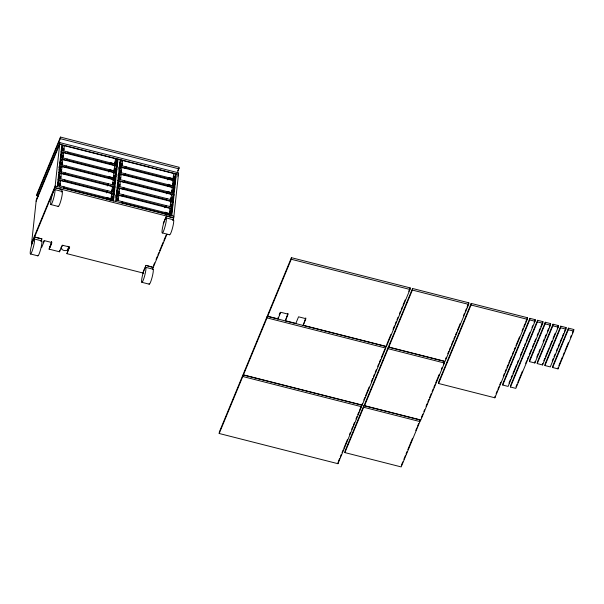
<?xml version="1.0" encoding="UTF-8"?>
<svg xmlns="http://www.w3.org/2000/svg" width="604" height="604" viewBox="0 0 604 604"><rect width="100%" height="100%" fill="white"/><g stroke="black" fill="none" stroke-linecap="round" stroke-linejoin="round"><path stroke-width="0.91" d="M38.565 196.126L36.738 195.666L36.904 194.073L60.475 137.085L179.222 167.293L177.266 173.197M41.918 238.912L34.556 237.04L41.918 238.912L40.883 241.411M163.269 223.465L166.364 215.975L173.71 218.029L178.618 172.85L59.871 142.642L54.964 187.821L62.348 189.513L61.314 192.012M36.738 195.666L60.302 138.671L60.475 137.085M143.828 273.227L66.923 253.665L69.649 247.066L62.288 245.194L59.554 251.792L49.105 249.135L51.665 241.774M49.755 247.663L51.295 243.608A4.643 3.239 6.2 0 0 51.582 243.246M57.297 186.598L61.842 144.771M59.97 161.978L60.679 162.159L60.43 164.454L114.82 178.293L115.394 172.993L61.366 159.252L59.932 162.725M58.52 185.458L59.094 180.166L113.122 193.907L112.548 199.199L58.158 185.368L58.407 183.072L57.697 182.891M59.275 178.49L59.849 173.189L113.877 186.938L113.303 192.231M60.03 171.513L60.604 166.221L114.632 179.969L114.058 185.262M60.793 164.545L61.366 159.252M61.548 157.576L62.121 152.284L116.149 166.025L115.575 171.317L61.193 157.485L61.442 155.19L60.725 155.009M62.303 150.607L62.876 145.315L116.904 159.056L116.33 164.348L61.948 150.517L62.197 148.222L61.487 148.04M59.154 184.983L59.358 184.492L60.068 184.673L59.864 185.164L59.154 184.983L59.267 183.918L59.977 184.099L60.181 183.616L59.471 183.435L59.064 184.409M59.358 184.492L59.471 183.435M60.226 176.459L60.023 176.949L60.74 177.131L60.936 176.64L60.226 176.459L60.113 177.523L60.823 177.704M60.868 170.547L60.981 169.49L61.699 169.671L61.381 171.219L60.664 171.038L60.868 170.547L61.578 170.728L61.381 171.219M62.25 163.193L61.54 163.012L61.427 164.069L61.744 162.521L62.454 162.703L62.136 164.25M62.499 155.553L62.295 156.036L63.012 156.225L63.209 155.734L62.499 155.553L62.386 156.61L63.095 156.791M63.254 148.584L63.654 150.313L63.971 148.765L63.254 148.584L63.05 149.067L63.767 149.248M59.781 184.59L59.947 183.05M62.808 156.708L62.975 155.168M59.864 185.164L59.977 184.099M60.702 178.852L61.276 173.552M62.786 159.615L62.008 165.398M63.73 150.97L64.303 145.677M63.949 188.289L64.1 186.878L63.797 187.61M65.61 172.933L65.459 174.345L58.807 172.653M59.554 251.792L59.728 250.199M66.923 253.665L69.135 247.127M113.899 197.1L113.182 196.919L112.933 199.214L106.999 197.697L106.848 199.109L113.492 200.807M116.172 176.187L115.455 176.006L115.205 178.301L109.271 176.791L109.12 178.203L115.764 179.894L113.967 184.235M116.927 169.218L116.217 169.037L115.968 171.332L110.026 169.822L109.875 171.234L116.527 172.925L114.73 177.266M117.682 162.25L116.972 162.068L116.723 164.356L110.781 162.846L110.63 164.258L117.282 165.949L115.84 169.43M113.431 176.209L113.318 177.266L113.514 176.783L114.232 176.964L114.345 175.9L113.635 175.719L114.028 177.448L114.232 176.964M111.121 198.837L111.695 193.544L111.491 194.035L112.208 194.216M111.876 191.868L112.45 186.576L112.253 187.066M112.638 184.9L113.212 179.607M113.393 177.931L113.967 172.631L113.763 173.121M114.722 165.662L113.945 171.445M114.903 163.986L115.485 158.693L115.281 159.184M112.072 196.813L111.868 197.304L111.159 197.123L111.362 196.632L112.072 196.813L111.959 197.87L111.242 197.689M112.004 190.721L111.8 191.211L111.914 190.154L112.631 190.335L112.51 191.393L112.827 189.845L112.118 189.664M113.386 183.359L112.676 183.178L112.873 182.695L113.59 182.876L113.469 183.933L112.759 183.752M115.1 168.931L114.903 169.422L114.186 169.241L114.39 168.75L115.1 168.931L114.987 169.988L114.277 169.807M115.032 162.838L114.828 163.329L114.941 162.272L115.658 162.453L115.545 163.51L115.862 161.963L115.145 161.781M115.409 183.155L114.7 182.974L114.45 185.269L59.675 171.423L59.924 169.135L59.215 168.954M113.461 200.883L118.007 159.063L116.564 162.552M115.598 201.426L120.143 159.607M116.761 190.751L117.47 190.932L117.221 193.227L171.997 207.074L172.246 204.779L172.955 204.96M117.516 183.782L118.225 183.963L117.976 186.258L172.752 200.105L173.001 197.81L173.718 197.991M119.788 162.869L120.498 163.05L120.249 165.345L174.632 179.184L175.213 173.892L121.185 160.143L119.743 163.616M116.821 200.286L117.395 194.994L171.423 208.742L170.849 214.035L116.466 200.196L116.715 197.901L115.998 197.719M117.576 193.318L118.15 188.025L172.178 201.766L171.604 207.066M118.331 186.349L118.912 181.057L172.94 194.798L172.367 200.09M119.094 179.38L119.668 174.08L173.695 187.829L173.121 193.121L118.739 179.29L118.988 176.995L118.271 176.813M119.849 172.404L120.422 167.112L174.45 180.86L173.877 186.153L119.494 172.314L119.743 170.026L119.033 169.845M120.604 165.436L121.185 160.143M117.569 198.754L117.455 199.811L117.772 198.263L118.482 198.444L118.286 198.935L117.569 198.754L117.772 198.263M118.21 192.842L118.414 192.351L119.124 192.533L118.928 193.023L118.21 192.842L118.331 191.785L119.041 191.966L119.245 191.476L118.527 191.294L118.127 192.268M118.414 192.351L118.527 191.294M119.169 185.383L119.29 184.326L120 184.507L119.796 184.99L119.086 184.809L118.973 185.873L119.169 185.383L119.886 185.564M120.438 179.078L120.755 177.538L120.045 177.357L119.932 178.414L120.641 178.595L120.438 179.078L119.728 178.897M120.687 171.445L120.8 170.381L121.517 170.562L121.313 171.053L120.596 170.872L120.483 171.929L120.687 171.445L121.396 171.627M121.359 163.903L122.068 164.084L122.272 163.593L121.555 163.412L121.442 164.469L122.159 164.65M118.928 193.023L119.041 191.966M118.248 200.649L118.822 195.356L118.618 195.847M119.758 186.712L120.332 181.419M120.521 179.743L121.094 174.45L120.891 174.933L120.181 174.752M121.849 167.474L121.072 173.257M122.25 203.118L122.401 201.706L122.099 202.438M125.428 173.831L125.277 175.236L118.626 173.544L117.908 175.288M142.838 272.865L145.934 265.375L153.28 267.429L145.934 265.375M172.2 211.928L171.491 211.747L171.242 214.042L165.3 212.532L165.149 213.944L171.8 215.636M174.473 191.023L173.763 190.841L173.514 193.129L167.572 191.619L167.421 193.031L174.073 194.722L172.631 198.203M175.228 184.046L174.518 183.865L174.269 186.16L168.327 184.65L168.176 186.062L174.828 187.753L173.386 191.226M175.983 177.078L175.273 176.897L175.024 179.192L169.09 177.682L168.931 179.094L175.583 180.785L174.148 184.258M170.977 198.014L170.864 199.071L171.06 198.58L171.778 198.761L171.891 197.704L171.181 197.523L170.977 198.014L171.687 198.195L171.891 197.704M169.422 213.673L169.996 208.38L169.799 208.863M170.185 206.704L170.758 201.404L170.555 201.895L171.264 202.076M170.94 199.728L171.513 194.435L171.31 194.926M171.695 192.759L172.268 187.466M172.45 185.79L173.031 180.498L172.827 180.981M173.786 173.529L173.008 179.305M171.687 198.195L171.574 199.252L171.778 198.761M171.619 192.102L172.329 192.283L172.442 191.226L171.732 191.045M170.373 211.649L170.177 212.132L169.46 211.951L169.664 211.468L170.373 211.649L170.26 212.706L169.55 212.525L169.347 213.016M170.932 205.164L170.222 204.982L170.419 204.492L171.136 204.673L171.015 205.738L170.305 205.556M172.329 192.283L172.646 190.736L171.936 190.554M173.288 184.824L173.408 183.767L172.691 183.586L173.091 185.315L173.288 184.824L172.578 184.643L172.374 185.134M174.163 176.798L173.96 177.282L173.25 177.1L173.446 176.617L174.163 176.798L174.05 177.855L173.333 177.674M171.762 215.719L176.308 173.892L174.518 178.21M219.199 433.491L219.373 431.898L242.944 374.91L361.683 405.118L361.517 406.703L337.946 463.698L219.199 433.491L242.77 376.496L242.944 374.91M243.442 374.873L243.616 373.28L267.187 316.292L385.926 346.5L385.752 348.085L362.189 405.08L243.442 374.873L267.013 317.878L267.187 316.292M303.193 325.284L305.918 318.693L298.557 316.813L295.832 323.412L285.375 320.754L288.108 314.156L280.747 312.283L278.014 318.882L267.685 316.254L267.859 314.661L291.43 257.674L410.169 287.882L409.995 289.467L386.432 346.462L303.193 325.284L305.752 317.923M278.014 318.882L278.187 317.289M267.685 316.254L291.256 259.259L291.43 257.674M285.375 320.754L287.934 313.393M337.946 463.698L338.119 462.105M344.899 452.6L345.065 451.007L363.819 405.661L420.105 419.976L419.939 421.569L401.177 466.915L344.899 452.6L363.653 407.247L363.819 405.661M362.189 405.08L362.362 403.487M364.559 405.684L364.733 404.091L388.304 347.104L444.589 361.426L444.416 363.012L420.845 419.999L364.559 405.684L388.13 348.689L388.304 347.104M386.432 346.462L386.605 344.869M388.802 347.066L388.976 345.473L412.547 288.486L468.832 302.808L468.659 304.393L445.088 361.381L388.802 347.066L412.373 290.071L412.547 288.486M438.572 383.48L438.746 381.894L471.203 303.412L527.488 317.727L527.315 319.312L494.857 397.794L438.572 383.48L471.029 304.997L471.203 303.412M494.857 397.794L495.031 396.209M502.755 385.05L502.928 383.464L529.867 318.331L535.212 319.69L535.038 321.275L508.1 386.409L502.755 385.05L529.693 319.916L529.867 318.331M510.471 387.013L510.644 385.428L537.583 320.294L542.928 321.653L542.754 323.246L515.816 388.372L510.471 387.013L537.409 321.879L537.583 320.294M529.504 361.622L529.678 360.037L545.299 322.257L550.644 323.616L550.471 325.209L534.85 362.981L529.504 361.622L545.133 323.85L545.299 322.257M534.85 362.981L535.023 361.396M537.228 363.585L537.394 362L553.022 324.22L558.36 325.579L558.194 327.172L542.566 364.944L537.228 363.585L552.849 325.813L553.022 324.22M542.566 364.944L542.739 363.359M544.944 365.548L545.118 363.963L560.739 326.183L566.084 327.542L565.91 329.135L550.289 366.907L544.944 365.548L560.565 327.776L560.739 326.183M552.66 367.511L552.834 365.926L568.455 328.146L573.8 329.505L573.626 331.098L558.005 368.87L552.66 367.511L568.281 329.739L568.455 328.146M558.005 368.87L558.179 367.285M59.871 142.642L36.308 199.63L31.438 244.711L54.987 187.64L173.726 217.848L172.661 220.437M36.134 201.223L59.698 144.228L178.444 174.435L177.727 176.164M61.804 147.912L62.876 145.315M60.687 155.757L62.121 152.284M59.962 163.903L60.679 162.159M58.845 167.421L59.57 165.685L66.213 167.376L66.372 165.964L66.07 166.696M62.771 158.429L63.548 152.646L63.345 153.129L62.635 152.948M61.336 163.495L61.744 162.521M59.169 169.694L60.604 166.221M67.58 152.759L67.882 152.027L67.731 153.439L61.08 151.747M60.981 169.49L60.785 169.981L61.495 170.162M58.769 175.794L59.849 173.189M31.589 243.042L55.16 186.055L173.899 216.262M61.253 172.367L62.031 166.583L61.827 167.074L61.117 166.893M66.825 159.728L67.127 158.995L66.976 160.407L60.325 158.716M57.659 183.631L59.094 180.166M60.317 181.011L60.521 180.528L59.743 186.311M64.552 180.641L64.855 179.909L64.704 181.321L58.052 179.63M43.284 242.37L43.964 240.724M41.744 247.262L44.477 240.664L51.838 242.536L49.105 249.135M50.109 246.817L51.166 244.258M110.479 163.578L110.781 162.846M108.765 172.019L109.49 170.275M109.724 170.555L110.026 169.822M108.969 177.523L109.271 176.791M116.187 160.792L116.904 159.056M115.455 162.937L115.862 161.963M116.255 163.805L116.972 162.068M107.255 185.957L107.973 184.22M108.207 184.492L108.516 183.759L108.358 185.171L115.009 186.863L113.575 190.335M115.138 171.642L115.855 169.905M106.493 192.933L107.218 191.189M107.452 191.46L107.754 190.728L107.603 192.14L114.254 193.831L112.812 197.312M113.122 178.58L113.424 177.848M113.937 176.881L114.345 175.9M119.781 164.794L120.498 163.05M114.375 178.61L115.455 176.006M118.663 168.312L119.388 166.576L126.032 168.267L126.191 166.855L125.881 167.587M106.697 198.437L106.999 197.697M121.155 164.386L121.555 163.412M113.182 183.85L113.59 182.876M119.35 169.716L120.422 167.112M113.982 184.711L114.7 182.974M121.827 166.289L122.604 160.505L122.408 160.996L121.691 160.815M111.612 192.517L111.914 191.785M113.159 188.674L113.877 186.938M112.427 190.819L112.827 189.845M120.4 171.362L120.8 170.381M118.233 177.553L119.668 174.08M120.045 177.357L119.841 177.84L120.558 178.021M117.478 184.53L118.912 181.057M117.508 185.7L118.225 183.963M112.11 199.524L112.827 197.787M118.882 185.3L119.29 184.326M116.715 191.498L118.15 188.025M116.753 192.668L117.47 190.932M115.636 196.194L116.353 194.458L123.005 196.149L123.156 194.737L122.854 195.469M119.373 188.878L119.577 188.388L118.799 194.171M116.315 197.599L117.395 194.994M124.371 181.532L124.673 180.8L124.522 182.212L117.871 180.52M123.616 188.501L123.918 187.768L123.76 189.18L117.116 187.489M167.829 179.879L168.546 178.135M168.788 178.414L169.09 177.682M167.429 185.979L168.154 184.235L168.025 185.383L168.327 184.65M166.311 193.824L167.036 192.08M167.27 192.351L167.572 191.619M177.795 170.743L178.867 168.154M174.194 179.501L175.273 176.897M166.515 199.328L166.817 198.595L166.666 200.007L173.31 201.698L171.513 206.039M173.733 182.597L174.45 180.86M173.001 184.741L173.408 183.767M173.801 185.602L174.518 183.865M164.801 207.761L165.519 206.017M165.753 206.296L166.062 205.564L165.904 206.976L172.555 208.667L170.758 213.008M172.978 189.565L173.695 187.829M172.246 191.71L172.646 190.736M173.038 192.578L173.763 190.841M164.401 213.861L165.126 212.117L164.998 213.265L165.3 212.532M170.668 200.385L170.97 199.652M171.921 200.415L173.001 197.81M170.728 205.654L171.136 204.673M171.166 207.383L172.246 204.779M170.706 210.479L171.423 208.742M170.766 213.484L171.491 211.747M153.544 265.481L154.616 262.891M156.043 259.433L157.115 256.843M157.833 255.114L158.905 252.525M159.615 250.803L163.186 242.166M163.903 240.437L166.047 235.258M152.608 268.916L166.946 234.254M279.214 314.82L280.233 312.344M338.474 461.245L339.546 458.655M340.256 456.926L341.328 454.336M342.045 452.607L343.117 450.018M343.827 448.289L347.398 439.659M349.542 434.48L350.26 432.751M351.687 429.293L352.759 426.703M353.468 424.974L354.54 422.385M355.975 418.934L357.039 416.345M357.757 414.616L358.829 412.026M359.546 410.297L361.683 405.118M363.789 400.037L364.861 397.447M365.571 395.718L369.142 387.081M371.286 381.902L372.713 378.451M373.431 376.722L374.503 374.133M375.212 372.404L376.284 369.814M377.711 366.356L378.784 363.767M379.501 362.045L380.573 359.456M381.283 357.727L384.854 349.089M386.96 344.008L390.886 334.51M393.03 329.331L394.457 325.873M395.175 324.152L396.247 321.554M396.956 319.833L398.028 317.243M399.455 313.786L400.527 311.196M401.245 309.467L402.317 306.877M403.027 305.148L405.171 299.969M408.742 291.339L410.169 287.882M401.35 465.329L402.793 461.841M403.88 459.221L405.322 455.733M406.039 453.989L407.126 451.377M407.843 449.633L412.532 438.293M415.779 430.448L416.858 427.828M417.583 426.084L418.663 423.472M419.387 421.72L420.105 419.976M421.373 417.545L422.808 414.095M423.872 411.505L424.589 409.776M426.016 406.326L427.088 403.736M427.806 402.007L428.878 399.418M429.587 397.689L431.377 393.37M432.086 391.641L433.159 389.051M433.876 387.33L434.948 384.733M435.658 383.012L439.229 374.374M441.373 369.195L442.09 367.466M443.517 364.016L444.589 361.426M445.616 358.927L446.333 357.206M447.76 353.748L448.832 351.158M449.55 349.429L450.614 346.839M451.331 345.118L453.121 340.799M453.831 339.071L454.903 336.481M455.62 334.752L456.692 332.162M457.402 330.433L460.263 323.525M463.472 315.756L464.544 313.166M465.261 311.438L466.333 308.848M467.043 307.119L468.832 302.808M496.111 393.597L497.198 390.977M497.915 389.233L499.002 386.62M499.719 384.876L500.799 382.257M503.328 376.156L504.408 373.536M505.133 371.792L506.212 369.18M506.93 367.436L508.017 364.816M508.734 363.072L511.618 356.096M512.343 354.352L513.423 351.739M514.147 349.995L515.227 347.376M515.952 345.631L519.553 336.911M522.082 330.811L523.162 328.191M523.887 326.447L524.967 323.835M525.684 322.091L527.488 317.727M508.991 383.087L510.425 379.614M511.143 377.877L512.222 375.273M512.939 373.529L516.533 364.846M517.25 363.11L518.33 360.505M520.482 355.295L521.916 351.822M522.641 350.086L523.713 347.481M524.431 345.745L525.51 343.14M526.227 341.403L529.821 332.713M531.973 327.504L532.698 325.767M534.132 322.294L535.212 319.69M515.99 386.786L517.069 384.182M517.787 382.445L522.452 371.15M525.684 363.336L526.764 360.731M527.481 358.995L528.56 356.39M529.278 354.654L531.437 349.444M532.509 346.839L533.951 343.366M534.668 341.63L535.74 339.025M537.183 335.552L538.255 332.94M538.979 331.203L540.051 328.599M540.769 326.862L542.928 321.653M536.797 357.1L538.217 353.665M538.927 351.951L539.991 349.376M543.185 341.645L544.257 339.071M544.967 337.357L546.031 334.782M547.451 331.347L548.515 328.772M549.225 327.051L550.644 323.616M543.804 360.784L544.868 358.202M545.578 356.488L549.134 347.904M549.844 346.183L551.973 341.034M553.038 338.459L555.167 333.31M557.296 328.153L558.36 325.579M552.237 361.026L553.302 358.451M554.011 356.738L555.076 354.163M556.495 350.728L557.56 348.153M558.27 346.432L559.334 343.857M560.044 342.143L561.818 337.847M562.528 336.134L563.592 333.551M564.31 331.838L566.084 327.542M558.889 365.563L562.437 356.979M563.147 355.265L564.212 352.691M564.921 350.969L568.477 342.385M570.606 337.236L571.316 335.514M572.381 332.94L573.8 329.505M60.302 138.671L179.048 168.878M114.745 162.755L115.742 163.02M67.724 153.061L110.653 163.986M126.032 167.897L168.954 178.814M66.969 160.037L109.89 170.955M124.356 174.632L168.191 185.783M61.623 163.578L62.34 163.76M171.528 191.528L172.533 191.793M66.213 167.006L109.135 177.923M124.515 181.834L167.436 192.759M113.008 180.09L113.718 180.271M64.545 173.741L108.38 184.892M123.76 188.81L166.681 199.728M58.452 175.923L59.169 176.104L58.92 178.399L113.695 192.238L113.945 189.943L114.654 190.124M111.71 190.637L112.714 190.902M64.696 180.943L107.618 191.868M122.997 195.779L165.926 206.696M117.659 199.32L118.369 199.501M63.941 187.919L106.863 198.837M121.328 202.514L165.164 213.665M54.73 189.581A7.739 1.102 -75.7 0 1 52.782 201.087A7.739 1.102 -75.7 0 1 50.94 200.566A7.739 1.102 -75.7 0 1 54.73 189.581L62.091 191.453M166.115 217.916A7.739 1.102 -75.7 0 1 164.167 229.422A7.739 1.102 -75.7 0 1 162.325 228.901A7.739 1.102 -75.7 0 1 166.115 217.916L173.476 219.788M291.256 259.259L409.995 289.467M412.373 290.071L468.659 304.393M471.029 304.997L527.315 319.312M529.693 319.916L535.038 321.275M537.409 321.879L542.754 323.246M545.133 323.85L550.471 325.209M552.849 325.813L558.194 327.172M560.565 327.776L565.91 329.135M568.281 329.739L573.626 331.098M50.91 204.575L58.271 206.447M162.287 232.91L169.648 234.782M34.3 238.98A7.739 1.102 -75.7 0 1 32.352 250.486A7.739 1.102 -75.7 0 1 30.51 249.965A7.739 1.102 -75.7 0 1 34.3 238.98L41.661 240.853M145.677 267.315A7.739 1.102 -75.7 0 1 143.737 278.822A7.739 1.102 -75.7 0 1 141.895 278.301A7.739 1.102 -75.7 0 1 145.677 267.315L153.046 269.188M30.479 253.974L37.841 255.847M141.857 282.31L149.218 284.182M267.013 317.878L385.752 348.085M388.13 348.689L444.416 363.012M242.77 376.496L361.517 406.703M363.653 407.247L419.939 421.569M67.746 246.236A3.835 2.673 6.2 0 1 66.176 250.569A3.835 2.673 6.2 0 1 61.215 247.353M61.321 247.013A3.835 2.673 6.2 0 1 63.586 245.375M68.365 249.135A4.643 3.239 6.2 0 1 67.905 249.384M61.827 248.705A4.643 3.239 6.2 0 1 61.102 247.987M68.969 246.877A3.835 2.673 6.2 0 1 68.66 247.882M68.146 248.455A3.835 2.673 6.2 0 1 67.807 248.697M51.672 242.997A4.455 3.111 6.2 0 1 51.287 243.737M51.627 243.435A4.455 3.111 6.2 0 1 51.468 243.82M51.514 241.819A4.455 3.111 6.2 0 1 51.657 242.219M173.137 219.962A7.739 1.102 -75.7 0 1 172.623 227.587A7.739 1.102 -75.7 0 1 169.437 234.45M61.751 191.627A7.739 1.102 -75.7 0 1 61.246 199.252A7.739 1.102 -75.7 0 1 58.06 206.115M152.699 269.361A7.739 1.102 -75.7 0 1 152.193 276.987A7.739 1.102 -75.7 0 1 149.007 283.85M41.321 241.034A7.739 1.102 -75.7 0 1 40.815 248.652A7.739 1.102 -75.7 0 1 37.629 255.515"/></g></svg>
